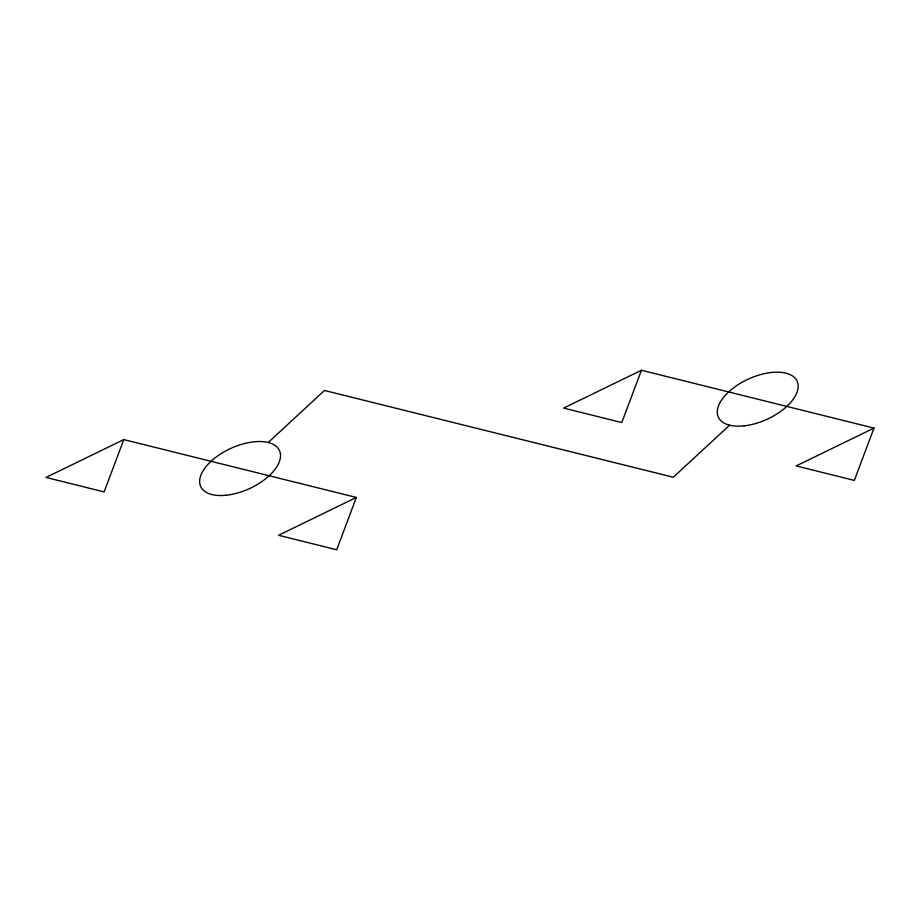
<?xml version="1.0" encoding="UTF-8"?>
<svg xmlns="http://www.w3.org/2000/svg" width="920" height="920" viewBox="0 0 920 920"><rect width="100%" height="100%" fill="white"/><g stroke="black" fill="none" stroke-linecap="round" stroke-linejoin="round"><path stroke-width="1.38" d="M123.797 439.599L104.144 491.901L46 477.434L123.797 439.599L356.35 497.444L336.697 549.746L278.553 535.279L356.35 497.444M641.447 370.254L621.782 422.556L563.649 408.089L641.447 370.254L874 428.099L854.335 480.401L796.202 465.934L874 428.099M268.214 442.508L324.484 390.471L673.313 477.238L729.583 425.201M744.119 425.856A43.297 22.172 -24.5 0 0 797.525 382.225A43.297 22.172 -24.5 0 0 731.526 389.447A43.297 22.172 -24.5 0 0 744.119 425.856M226.481 495.213A43.297 22.172 -24.5 0 0 279.875 451.57A43.297 22.172 -24.5 0 0 213.877 458.804A43.297 22.172 -24.5 0 0 226.481 495.213"/></g></svg>
